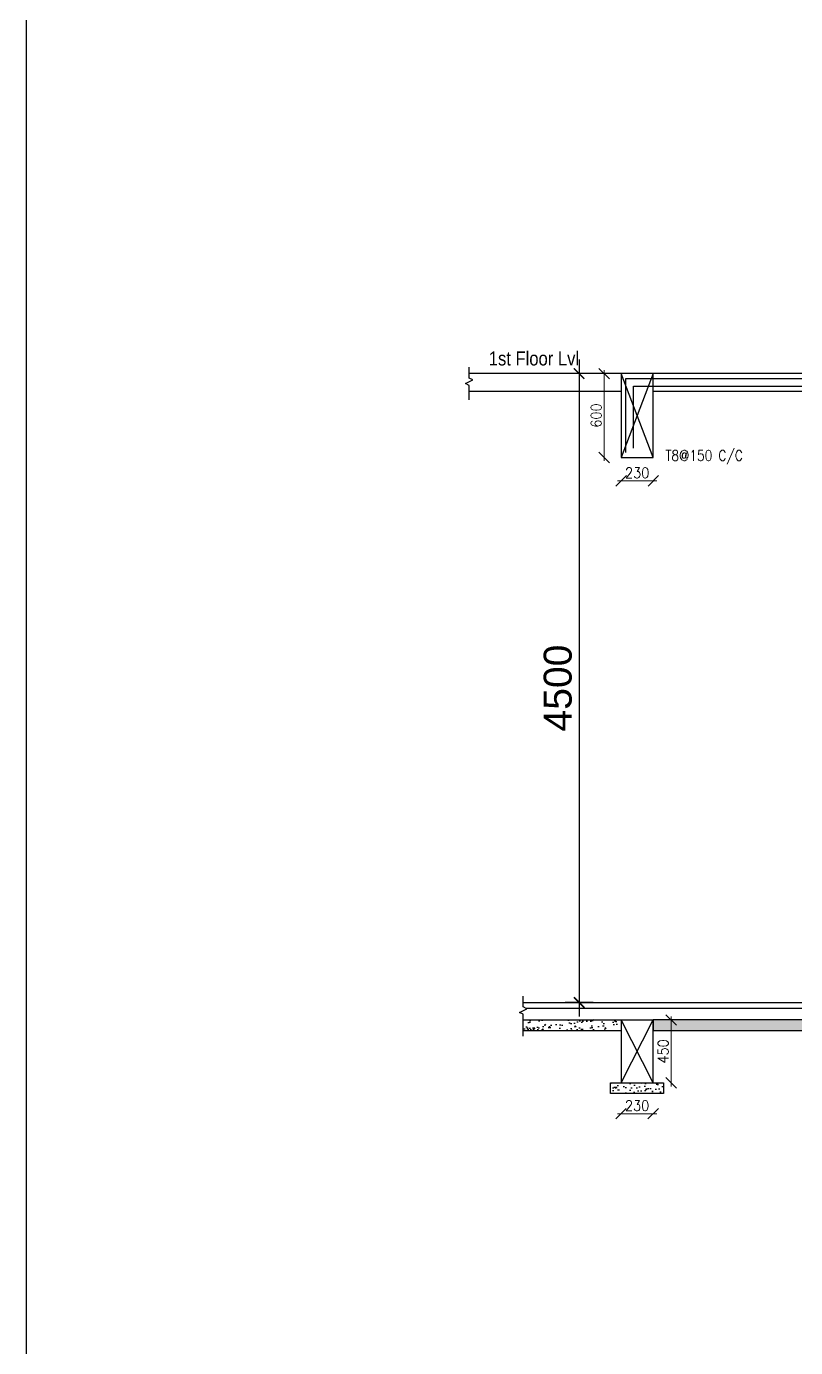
# Model space of a CAD drawing. Header units: millimetres. Extents: x 734227 to 886936, y 173033 to 234304.
# Drawn here: x 847823 to 853327, y 178250 to 187703 of the extents above; entities that cross this region are included whole.
import ezdxf
from ezdxf.enums import TextEntityAlignment as Align

# ---------------------------------------------------------------- set-up
doc = ezdxf.new("R2010")
doc.units = ezdxf.units.MM
doc.header["$LTSCALE"] = 1250
for name, pattern in [('CONTINOUS', [0]), ('DOT', [0.25, 0, -0.25]), ('HIDDEN', [0.375, 0.25, -0.125])]:
    doc.linetypes.add(name, pattern=pattern)
for name, color, linetype in [('BEAM-230X600', 150, 'Continuous'), ('Dimension', 7, 'Continuous'), ('Hatch', 8, 'Continuous')]:
    doc.layers.add(name, color=color, linetype=linetype)
for name, color, linetype, lineweight in [('s-dm', 171, 'Continuous', 15), ('SEC_ST_LN', 215, 'Continuous', 25), ('SEC_ST_TXT', 7, 'Continuous', 15), ('TXT', 255, 'Continuous', 5)]:
    doc.layers.add(name, color=color, linetype=linetype, lineweight=lineweight)
doc.styles.add('ROMANS', font='romans.shx')
doc.styles.add('RS', font='romans.shx', dxfattribs={"width": 0.9})
doc.styles.get("Standard").update_dxf_attribs({"font": 'arial.ttf'})
doc.styles.add('style1', font='arial.ttf')
doc.dimstyles.new('DIM 1-100_', dxfattribs={"dimtxt": 200, "dimasz": 75, "dimexe": 100, "dimexo": 1, "dimgap": 50, "dimtad": 1, "dimdec": 0, "dimrnd": 5, "dimzin": 0, "dimdsep": 46, "dimtxsty": 'Standard', "dimblk": 'ARCHTICK', "dimcen": 100, "dimdle": 100, "dimclrd": 256, "dimclre": 256, "dimclrt": 256, "dimadec": 0, "dimazin": 0, "dimtfac": 1, "dimtdec": 0, "dimtix": 1, "dimtofl": 0, "dimtmove": 1, "dimatfit": 3, "dimldrblk": 'ARCHTICK', "dimfxl": 100, "dimfxlon": 1, "dimtolj": 1, "dimtzin": 0, "dimlwd": -1, "dimlwe": -1, "dimarcsym": 0})
doc.dimstyles.new('Maheboob', dxfattribs={"dimtxt": 100, "dimasz": 100, "dimexe": 0, "dimexo": 0, "dimgap": 50, "dimtad": 1, "dimdec": 0, "dimdsep": 46, "dimtxsty": 'RS', "dimblk": 'ME', "dimcen": 225, "dimdle": 25, "dimclrd": 256, "dimclre": 256, "dimclrt": 7, "dimadec": 1, "dimazin": 1, "dimtfac": 1, "dimtdec": 0, "dimtmove": 0, "dimatfit": 0, "dimldrblk": 'ME', "dimfxl": 1, "dimlwd": -1, "dimlwe": -1, "dimarcsym": 0})
pattern_1 = [(230, (-1055924.24, 1644868.06), (-107.5890274, 9.4128202), [11.25, -123.75]), (175, (-1055924.24, 1644868.06), (20.8127, -112.82882), [9, -99]), (280.4514445, (-1055933.2, 1644868.84), (-86.776327, -103.4159986), [9.561029, -105.171317]), (226.1842, (-1055924.24, 1644838.06), (-160.0861996, 24.827892), [16.875, -185.625]), (276.6356355, (-1055937.58, 1644840.13), (-140.199292, -146.11779), [14.341551, -157.757064]), (171.184164, (-1055924.24, 1644838.06), (-140.199292, -146.11779), [13.5, -148.5]), (201, (-1055939.24, 1644845.56), (-89.5360578, 60.3928336), [11.25, -123.75]), (146, (-1055939.24, 1644845.56), (-36.4973, -108.772507), [9, -99]), (251.4514447, (-1055946.7, 1644850.59), (-126.0333565, -48.379673), [9.5610285, -105.171317]), (217.5, (-1055924.24, 1644868.06), (-1.8239783, -49.9340781), [0, -97.8, 0, -100.5, 0, -99.375]), (187.5, (-1055924.24, 1644868.06), (-39.4604306, -59.1617568), [0, -57.3, 0, -95.55, 0, -37.875]), (147.5, (-1055890.79, 1644868.06), (-80.0733654, 3.38323076), [0, -37.5, 0, -117, 0, -155.25]), (137.5, (-1055875.79, 1644868.06), (-87.4779254, -15.0157473), [0, -48.75, 0, -77.7, 0, -110.25])]

# ---------------------------------------------------------------- blocks, each defined once
blk = doc.blocks.new('_Oblique')
at = {"color": 0, "linetype": 'ByBlock', "lineweight": -2}
blk.add_line((-0.5, -0.5), (0.5, 0.5), dxfattribs=at)
blk = doc.blocks.new('*D1915')
at = {"layer": 'Defpoints', "color": 0, "transparency": 16777216}
for p in [(928175.4, 197293.5), (928405.4, 197293.5), (928405.4, 197072.9)]:
    blk.add_point(p, dxfattribs=at)
at = {"layer": 's-dm', "linetype": 'DOT', "transparency": 16777216}
for p, q in [((928175.4, 197293.5), (928175.4, 197047.9)), ((928405.4, 197293.5), (928405.4, 197047.9))]:
    blk.add_line(p, q, dxfattribs=at)
at = {"layer": 's-dm', "transparency": 16777216}
blk.add_line((928150.4, 197072.9), (928430.4, 197072.9), dxfattribs=at)
at = {"layer": 's-dm', "transparency": 16777216, "xscale": 75, "yscale": 75, "zscale": 75, "rotation": 180}
blk.add_blockref('_Oblique', (928175.4, 197072.9), dxfattribs=at)
at = {"layer": 's-dm', "transparency": 16777216, "xscale": 75, "yscale": 75, "zscale": 75}
blk.add_blockref('_Oblique', (928405.4, 197072.9), dxfattribs=at)
at = {"layer": 's-dm', "color": 7, "transparency": 16777216, "insert": (928290.4, 197130.4), "char_height": 75, "attachment_point": 5, "style": 'RS'}
blk.add_mtext('230', dxfattribs=at)
blk = doc.blocks.new('ME')
at = {"layer": 's-dm', "color": 2, "ltscale": 50}
for p, q in [((0, -1.04), (0, 1.04)), ((-1.04, 0), (1.04, 0))]:
    blk.add_line(p, q, dxfattribs=at)
blk.add_lwpolyline([(0.74, 0.74), (-0.74, -0.74)], dxfattribs=at)
blk = doc.blocks.new('*D1916')
at = {"layer": 'Defpoints', "color": 0, "transparency": 16777216}
for p in [(928405.4, 197743.5), (928534.4, 197743.5), (928405.4, 197293.5)]:
    blk.add_point(p, dxfattribs=at)
at = {"layer": 's-dm', "transparency": 16777216}
blk.add_line((928534.4, 197268.5), (928534.4, 197768.5), dxfattribs=at)
at = {"layer": 's-dm', "linetype": 'DOT', "transparency": 16777216}
for p, q in [((928405.4, 197743.5), (928559.4, 197743.5)), ((928405.4, 197293.5), (928559.4, 197293.5))]:
    blk.add_line(p, q, dxfattribs=at)
at = {"layer": 's-dm', "transparency": 16777216, "xscale": 75, "yscale": 75, "zscale": 75}
for p, rotation in [((928534.4, 197743.5), 90), ((928534.4, 197293.5), 270)]:
    blk.add_blockref('_Oblique', p, dxfattribs=dict(at, rotation=rotation))
at = {"layer": 's-dm', "color": 7, "transparency": 16777216, "insert": (928476.9, 197518.5), "char_height": 75, "attachment_point": 5, "rotation": 90, "style": 'RS'}
blk.add_mtext('450', dxfattribs=at)
blk = doc.blocks.new('*D1903')
at = {"layer": 'Defpoints', "color": 0, "transparency": 16777216}
for p in [(928054.5, 202368.5), (928175.9, 202368.5), (928175.9, 201768.5)]:
    blk.add_point(p, dxfattribs=at)
at = {"layer": 's-dm', "transparency": 16777216}
blk.add_line((928054.5, 201743.5), (928054.5, 202393.5), dxfattribs=at)
at = {"layer": 's-dm', "linetype": 'DOT', "transparency": 16777216}
for p, q in [((928175.9, 202368.5), (928029.5, 202368.5)), ((928175.9, 201768.5), (928029.5, 201768.5))]:
    blk.add_line(p, q, dxfattribs=at)
at = {"layer": 's-dm', "transparency": 16777216, "xscale": 75, "yscale": 75, "zscale": 75}
for p, rotation in [((928054.5, 202368.5), 90), ((928054.5, 201768.5), 270)]:
    blk.add_blockref('_Oblique', p, dxfattribs=dict(at, rotation=rotation))
at = {"layer": 's-dm', "color": 7, "transparency": 16777216, "insert": (927997, 202068.5), "char_height": 75, "attachment_point": 5, "rotation": 90, "style": 'RS'}
blk.add_mtext('600', dxfattribs=at)
blk = doc.blocks.new('*D1904')
at = {"layer": 'Defpoints', "color": 0, "transparency": 16777216}
for p in [(928175.9, 201768.5), (928405.9, 201768.5), (928175.9, 201601.3)]:
    blk.add_point(p, dxfattribs=at)
at = {"layer": 's-dm', "linetype": 'DOT', "transparency": 16777216}
for p, q in [((928175.9, 201768.5), (928175.9, 201576.3)), ((928405.9, 201768.5), (928405.9, 201576.3))]:
    blk.add_line(p, q, dxfattribs=at)
at = {"layer": 's-dm', "transparency": 16777216}
blk.add_line((928430.9, 201601.3), (928150.9, 201601.3), dxfattribs=at)
at = {"layer": 's-dm', "transparency": 16777216, "xscale": 75, "yscale": 75, "zscale": 75, "rotation": 180}
blk.add_blockref('_Oblique', (928175.9, 201601.3), dxfattribs=at)
at = {"layer": 's-dm', "transparency": 16777216, "xscale": 75, "yscale": 75, "zscale": 75}
blk.add_blockref('_Oblique', (928405.9, 201601.3), dxfattribs=at)
at = {"layer": 's-dm', "color": 7, "transparency": 16777216, "insert": (928290.9, 201658.8), "char_height": 75, "attachment_point": 5, "style": 'RS'}
blk.add_mtext('230', dxfattribs=at)
blk = doc.blocks.new('_ArchTick')
at = {"color": 0, "linetype": 'ByBlock', "const_width": 0.15}
blk.add_lwpolyline([(-0.5, -0.5), (0.5, 0.5)], dxfattribs=at)
blk = doc.blocks.new('*D1931')
at = {"layer": 'Defpoints', "color": 0, "transparency": 16777216}
for p in [(852078, 185219.3), (851777.8, 180719.3), (852078, 180719.3)]:
    blk.add_point(p, dxfattribs=at)
at = {"layer": 'Dimension', "transparency": 16777216}
for p, q in [((851777.8, 185319.3), (851777.8, 180619.3)), ((851877.8, 185219.3), (851677.8, 185219.3)), ((851877.8, 180719.3), (851677.8, 180719.3))]:
    blk.add_line(p, q, dxfattribs=at)
at = {"layer": 'Dimension', "transparency": 16777216, "xscale": 75, "yscale": 75, "zscale": 75}
for p, rotation in [((851777.8, 185219.3), 90), ((851777.8, 180719.3), 270)]:
    blk.add_blockref('_ArchTick', p, dxfattribs=dict(at, rotation=rotation))
at = {"layer": 'Dimension', "transparency": 16777216, "insert": (851625.7, 182969.3), "char_height": 200, "attachment_point": 5, "rotation": 90}
blk.add_mtext('\\A1;4500', dxfattribs=at)
blk = doc.blocks.new('SECTION AA')
at = {"layer": 'Hatch', "ltscale": 2}
h = blk.add_hatch(dxfattribs=at)
h.set_pattern_fill('AR-CONC', color=252, scale=15, style=0)
h.set_pattern_definition(pattern_1)
h.paths.add_polyline_path([(928175.4, 197743.5), (927476.1, 197743.5), (927476.1, 197668.5), (928175.4, 197668.5), (928175.4, 197743.5)])
h = blk.add_hatch(dxfattribs=at)
h.set_pattern_fill('AR-CONC', color=252, scale=15, style=0)
h.set_pattern_definition(pattern_1)
h.paths.add_polyline_path([(931265.4, 197668.5), (928405.4, 197668.5), (928405.4, 197743.5), (931265.4, 197743.5)])
h.paths.add_polyline_path([(931265.4, 197743.5), (931249.5, 197743.5), (931249.5, 197668.5), (931265.4, 197668.5)])
h = blk.add_hatch(dxfattribs=at)
h.set_pattern_fill('AR-CONC', color=252, scale=15, style=0)
h.set_pattern_definition([(230, (-1061324.24, 1645468.06), (-107.5890274, 9.4128202), [11.25, -123.75]), (175, (-1061324.24, 1645468.06), (20.8127, -112.82882), [9, -99]), (280.4514445, (-1061333.2, 1645468.84), (-86.776327, -103.4159986), [9.561029, -105.171317]), (226.1842, (-1061324.24, 1645438.06), (-160.0861996, 24.827892), [16.875, -185.625]), (276.6356355, (-1061337.58, 1645440.13), (-140.199292, -146.11779), [14.341551, -157.757064]), (171.184164, (-1061324.24, 1645438.06), (-140.199292, -146.11779), [13.5, -148.5]), (201, (-1061339.24, 1645445.56), (-89.5360578, 60.3928336), [11.25, -123.75]), (146, (-1061339.24, 1645445.56), (-36.4973, -108.772507), [9, -99]), (251.4514447, (-1061346.7, 1645450.59), (-126.0333565, -48.379673), [9.5610285, -105.171317]), (217.5, (-1061324.24, 1645468.06), (-1.8239783, -49.9340781), [0, -97.8, 0, -100.5, 0, -99.375]), (187.5, (-1061324.24, 1645468.06), (-39.4604306, -59.1617568), [0, -57.3, 0, -95.55, 0, -37.875]), (147.5, (-1061290.79, 1645468.06), (-80.0733654, 3.38323076), [0, -37.5, 0, -117, 0, -155.25]), (137.5, (-1061275.79, 1645468.06), (-87.4779254, -15.0157473), [0, -48.75, 0, -77.7, 0, -110.25])])
h.paths.add_polyline_path([(928100.4, 197293.5), (928480.4, 197293.5), (928480.4, 197218.5), (928100.4, 197218.5)])
at = {"layer": 'BEAM-230X600'}
for p, q in [((929905.4, 202368.5), (928175.9, 202368.5)), ((927087.7, 202243.5), (928175.9, 202243.5)), ((928175.9, 202243.5), (928175.9, 201768.5)), ((928175.9, 202243.5), (928175.9, 201768.5)), ((928405.9, 201768.5), (928405.9, 202243.5)), ((928405.9, 201768.5), (928405.9, 202243.5)), ((928405.9, 202243.5), (929575.9, 202243.5)), ((928175.9, 201768.5), (928405.9, 201768.5)), ((928175.9, 201768.5), (928405.9, 201768.5)), ((927476.1, 197868.5), (931741.2, 197868.5)), ((927476.1, 197743.5), (928175.4, 197743.5)), ((927476.1, 197668.5), (928175.4, 197668.5))]:
    blk.add_line(p, q, dxfattribs=at)
at = {"layer": 'BEAM-230X600', "color": 8, "linetype": 'HIDDEN', "ltscale": 250}
for p, q in [((928405.9, 201768.5), (928175.9, 202368.5)), ((928405.9, 202368.5), (928175.9, 201768.5)), ((928175.4, 197293.5), (928405.4, 197743.5)), ((928405.4, 197293.5), (928175.4, 197743.5))]:
    blk.add_line(p, q, dxfattribs=at)
at = {"layer": 'BEAM-230X600'}
for points in [[(927087.7, 202180.1), (927087.7, 202284.1), (927061.5, 202297.4), (927113.8, 202323.3), (927087.7, 202336.6), (927087.7, 202415.1)], [(928405.4, 202368.5), (927087.7, 202368.5)], [(927476.1, 197626.7), (927476.1, 197784.1), (927449.9, 197797.4), (927502.2, 197823.3), (927476.1, 197836.6), (927476.1, 197915.1)], [(928175.4, 197743.5), (928175.4, 197293.5), (928405.4, 197293.5), (928405.4, 197743.5)], [(933505.4, 197743.5), (928405.4, 197743.5), (928405.4, 197668.5), (931265.4, 197668.5)]]:
    blk.add_lwpolyline(points, dxfattribs=at)
at = {"layer": 'BEAM-230X600', "color": 8, "linetype": 'HIDDEN', "ltscale": 250}
blk.add_lwpolyline([(928405.9, 202368.5), (928175.9, 202368.5), (928175.9, 201768.5), (928405.9, 201768.5)], close=True, dxfattribs=at)
blk.add_lwpolyline([(928175.4, 197743.5), (928405.4, 197743.5)], dxfattribs=at)
at = {"layer": 'BEAM-230X600'}
blk.add_lwpolyline([(928100.4, 197293.5), (928480.4, 197293.5), (928480.4, 197218.5), (928100.4, 197218.5)], close=True, dxfattribs=at)
at = {"layer": 'SEC_ST_LN', "linetype": 'CONTINOUS', "ltscale": 0.5}
blk.add_line((927493.7, 197827.6), (931707, 197827.6), dxfattribs=at)
for points in [[(928210.9, 201803.1), (928210.9, 202333.5), (929474.1, 202333.5), (932284.1, 200928.5), (933718.4, 200928.5), (933718.4, 200636.5)], [(928265.5, 201834.4), (928265.5, 202278.5), (929707.1, 202278.5), (930400.7, 201931.7)]]:
    blk.add_lwpolyline(points, dxfattribs=at)
at = {"layer": 'SEC_ST_TXT', "style": 'ROMANS', "width": 0.85}
blk.add_text('T8@150 C/C', height=75, dxfattribs=at).set_placement((928492.5, 201745))
at = {"layer": 'TXT', "color": 1, "style": 'style1', "width": 0.85}
blk.add_text('1st Floor Lvl', height=100, dxfattribs=at).set_placement((927228.8, 202476.7), align=Align.MIDDLE_LEFT)
at = {"layer": 's-dm'}
for base, p1, p2, angle, picture, middle in [((928054.5, 202368.5), (928175.9, 201768.5), (928175.9, 202368.5), 90, '*D1903', (927997, 202068.5)), ((928534.4, 197743.5), (928405.4, 197293.5), (928405.4, 197743.5), 90, '*D1916', (928476.9, 197518.5)), ((928405.4, 197072.9), (928175.4, 197293.5), (928405.4, 197293.5), 180, '*D1915', (928290.4, 197130.4))]:
    dim = blk.add_linear_dim(base=base, p1=p1, p2=p2, angle=angle, dimstyle='Maheboob', override={"dimtxt": 75, "dimasz": 75, "dimexe": 25, "dimgap": 20, "dimtxsty": 'RS', "dimblk1": 'Oblique', "dimblk2": 'Oblique', "dimsah": 1, "dimtmove": 1, "dimldrblk": 'ME', "dimfxl": 0, "dimarcsym": 1}, dxfattribs=at)
    dim.commit()
    dim.dimension.update_dxf_attribs({"geometry": picture, "text_midpoint": middle})
dim = blk.add_linear_dim(base=(928175.9, 201601.3), p1=(928405.9, 201768.5), p2=(928175.9, 201768.5), dimstyle='Maheboob', override={"dimtxt": 75, "dimasz": 75, "dimexe": 25, "dimgap": 20, "dimtxsty": 'RS', "dimblk1": 'Oblique', "dimblk2": 'Oblique', "dimsah": 1, "dimtmove": 1, "dimldrblk": 'ME', "dimfxl": 0, "dimarcsym": 1}, dxfattribs=at)
dim.commit()
dim.dimension.update_dxf_attribs({"geometry": '*D1904', "text_midpoint": (928290.9, 201658.8)})

msp = doc.modelspace()

# ---------------------------------------------------------------- linework, layer by layer
at = {"lineweight": -3}
msp.add_lwpolyline([(886936.2, 173060.3), (847822.9, 173060.3), (847822.9, 231752.1), (886936.2, 231752.1)], close=True, dxfattribs=at)

# ---------------------------------------------------------------- block references
msp.add_blockref('SECTION AA', (-76097.8, -17149.2))

# ---------------------------------------------------------------- dimensions: what is measured, and where the dimension line sits
at = {"layer": 'Dimension'}
dim = msp.add_linear_dim(base=(851777.8, 180719.3), p1=(852078, 185219.3), p2=(852078, 180719.3), angle=90, dimstyle='DIM 1-100_', override={"dimpost": '\\X'}, dxfattribs=at)
dim.commit()
dim.dimension.update_dxf_attribs({"geometry": '*D1931', "text_midpoint": (851625.7, 182969.3)})

doc.saveas('drawing.dxf')
